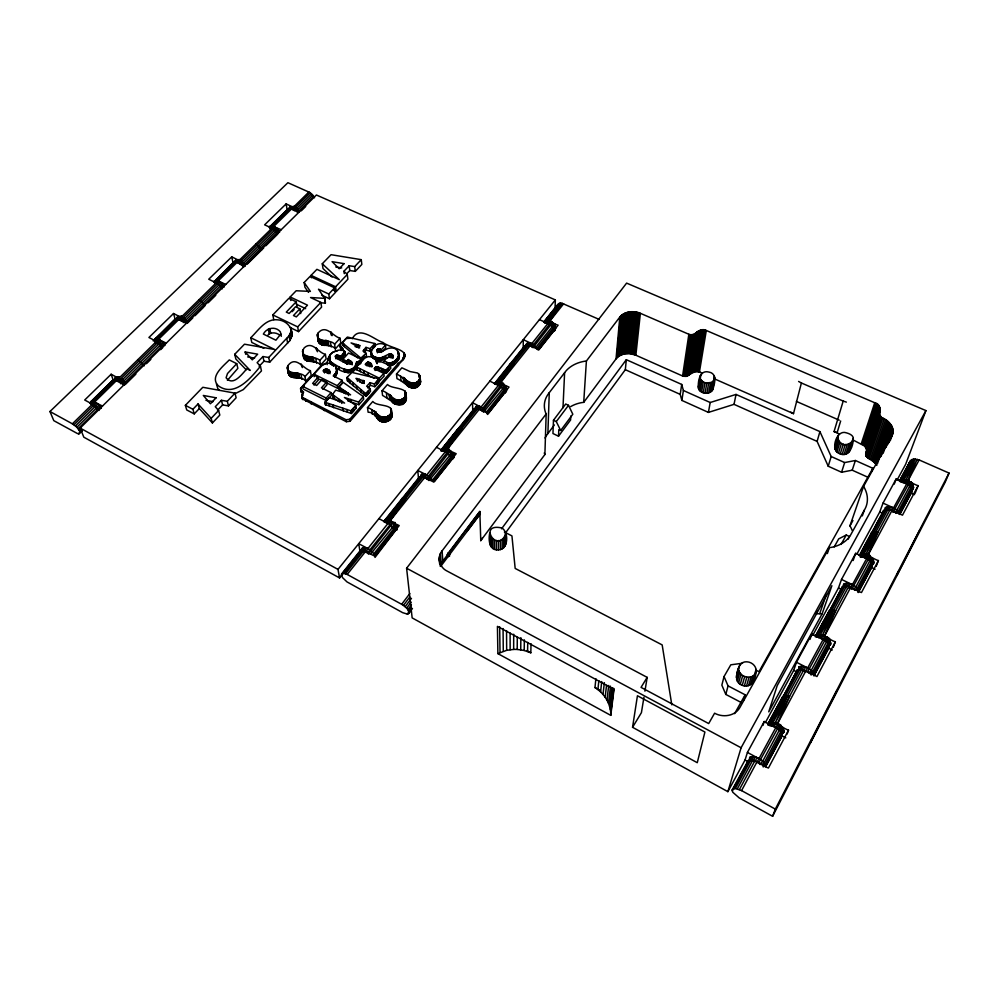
<?xml version="1.0" encoding="UTF-8"?>
<svg xmlns="http://www.w3.org/2000/svg" width="999" height="999" viewBox="0 0 999 999"><rect width="100%" height="100%" fill="white"/><g stroke="black" fill="none" stroke-linecap="round" stroke-linejoin="round"><path stroke-width="1.5" d="M497.877 653.608L610.776 715.371L614.035 689.273L497.427 626.373L497.877 653.608L506.668 650.337L513.661 649.412L513.698 634.24M531.018 643.706L530.819 652.784L524.2 650.474L517.207 649.437L517.282 637.3M451.748 452.634L451.973 459.403L434.403 481.568M523.214 347.714L523.289 339.66L533.429 344.43L537.699 349.737L553.683 329.583L553.196 322.852M520.729 649.8L520.854 637.662M395.279 526.086L394.305 530.669L396.99 529.607L397.115 525.686M554.308 323.913L553.596 331.318L554.582 330.781L554.67 323.713M899.487 481.006L910.126 461.288L913.473 459.016L919.142 459.94L949.05 473.076L945.241 482.092L772.614 816.295L739.223 797.914L732.742 792.219L732.217 789.784L748.251 760.439C755.619 758.241 761.987 765.958 768.443 768.019L788.523 730.144C782.18 728.196 775.736 720.554 768.531 723.051L767.881 725.049L773.276 722.202M374.987 557.43L395.03 531.231L395.142 523.888M524.2 650.474L524.35 639.86M552.971 331.468L553.071 324.35M420.591 381.755C415.884 396.303 404.058 381.156 396.978 378.696L396.503 374.026L401.873 367.819L410.002 371.553L417.582 373.002L420.005 375.936L420.591 381.755L420.067 379.845M394.98 530.819L395.117 523.726M396.99 529.607L397.065 525.387M527.572 651.473L527.747 642.382M341.396 575.124L342.769 573.151L347.19 574.437L401.66 604.295C404.732 606.318 409.016 609.053 408.853 613.186L407.317 614.085L402.684 612.674L346.978 581.893L342.657 577.734L341.396 575.124L347.227 567.844M406.131 396.965C404.782 413.873 388.998 398.589 382.555 395.454L382.018 390.809L387.487 384.478C391.77 389.535 411.176 386.75 404.358 397.639C395.529 405.681 389.985 392.257 382.018 390.809M712.974 388.898C714.847 383.341 717.27 373.476 708.965 372.078C700.062 369.63 697.989 380.369 698.301 386.988C698.401 395.529 715.434 395.204 712.587 386.089M910.139 485.064L910.214 482.08M503.996 393.219L504.195 385.714L503.921 390.097L504.77 392.807L487.599 414.46L484.378 408.966L472.49 402.647L472.814 411.863M505.869 386.501L505.706 392.47L503.459 393.082M780.556 725.499L782.205 735.551L765.646 766.695C764.747 760.351 756.081 755.444 750.037 757.142L749.924 760.439M887.587 509.827L887.674 506.755C892.494 506.505 898.288 509.365 899.337 514.398L912.262 490.097L909.515 481.493L912.062 491.371L899.862 514.31M361.963 551.336L362.55 547.727C367.844 546.678 373.301 551.673 375.05 556.443M382.667 351.273L385.764 347.764L385.477 345.067C373.713 337.974 363.174 359.528 380.781 357.717C384.478 357.467 389.76 351.348 392.932 355.507C393.094 356.631 391.72 357.967 390.559 357.63C387.425 355.394 385.639 359.815 383.716 361.313C389.373 361.039 388.449 368.144 393.731 364.385C396.478 362.512 400.174 359.228 399.113 355.507M441.121 563.386L479.832 511.6L480.769 540.634L544.892 454.52L546.166 413.936L545.491 412.362A31.681 24.6 3.2 0 1 549.263 392.694L564.61 372.702A31.306 23.988 3.8 0 1 584.378 361.288L586.401 361.014L619.817 317.058C624.675 311.164 633.678 310.477 640.384 313.311L688.86 334.278C695.466 336.988 699.213 326.71 706.305 330.482L874.737 402.759C883.241 404.732 877.347 413.424 881.493 417.445C888.473 420.03 896.016 427.897 891.92 435.701L863.561 486.376L849.949 525.911L850.911 527.609A33.042 26.061 17.7 0 1 852.085 530.344M545.079 438.037A30.507 24.251 3.5 0 1 547.889 433.578L549.263 392.694M475.786 409.64L475.886 406.568L478.121 405.969L481.231 406.843L498.513 385.227L503.134 383.216M555.057 308.054L555.344 299.925L316.408 195.005L80.17 428.084L83.804 437.175L339.573 577.946L343.306 573.289M779.57 724.05L779.345 730.069L762.687 761.238L759.715 764.447M846.178 587.612L846.34 583.229C851.423 583.279 858.591 586.7 858.266 592.519L872.264 566.208L869.742 555.332M558.528 436.201L558.816 429.595L560.689 430.494L572.814 414.223L568.506 405.319L565.696 404.008L553.471 420.254L552.959 433.541L558.528 436.201L570.591 419.98L570.804 416.009M336.139 358.304L341.221 359.053C356.78 343.044 318.956 350.911 331.68 362.575C337.812 366.096 348.976 374.625 355.144 366.258C356.006 361.688 358.166 362.662 361.026 359.028L348.564 353.022L342.794 359.415L343.181 362.1M356.718 366.034C356.631 363.686 361.163 365.622 361.376 361.713L360.901 358.104L343.756 343.931L342.582 342.769L342.994 342.045L347.402 337.05L374.887 343.519L375.212 346.216L370.342 351.348L366.283 350.05L365.946 347.365L370.017 348.651L374.887 343.519M827.572 640.134L827.684 637.137M451.373 458.404L451.61 452.759M448.101 556.605L448.239 553.546M453.196 457.392L453.321 454.595M360.277 553.334L360.402 550.399L362.537 550.087L374.912 556.218L399.2 525.586L386.913 519.692L384.79 520.092L384.203 521.828L388.549 520.192M259.128 366.321L263.961 361.213L269.705 362.175L289.897 340.547L291.945 336.101C292.819 327.447 286.276 320.417 277.622 319.83C265.534 318.444 258.242 330.619 250.749 337.724L251.798 342.432L263.736 348.326M291.945 336.101L291.146 329.395M362.013 549.425L362.063 548.426M801.36 669.305L801.498 666.208C806.68 666.67 813.848 670.017 813.923 675.898L829.12 647.327L827.459 638.561M644.929 691.171L647.177 677.372L447.14 571.091C439.697 567.707 436.613 557.305 442.082 550.874L546.166 413.936M562.986 407.767L564.61 372.702M780.743 730.906L781.018 725.124M395.055 522.477L395.03 531.231M421.241 477.335L421.391 474.45C426.198 472.864 431.106 477.422 433.179 481.468L451.698 458.129L447.003 452.672L436.476 447.29M752.434 761.051L752.672 756.568M394.518 531.456L394.855 525.462M396.466 530.319L396.715 525.861M325.349 364.036C329.033 361.738 328.234 352.36 335.402 351.386M374.812 386.725C376.398 385.314 381.306 380.332 377.622 378.521L351.923 372.415L347.078 377.46L365.646 393.618L370.192 388.686L366.658 386.238L370.117 382.654L374.488 384.066L374.812 386.725L370.454 385.314L367.869 387.999M378.846 381.693L378.221 381.268M362.35 550.799L362.55 547.727M570.666 406.605A30.17 23.664 4 0 1 581.768 402.597L583.716 402.347L586.401 361.014M404.071 354.757C407.093 358.479 398.913 362.55 398.414 365.409L350.037 421.266L346.316 421.715L302.322 398.813L301.81 395.267L303.646 392.132L300.824 389.91L300.674 388.211L322.078 365.484M781.792 726.498L782.142 733.666L783.89 732.304L783.391 728.221M320.567 365.097L326.136 359.003L325.374 354.32C318.044 352.722 312.5 340.472 304.258 347.814C297.178 358.316 315.709 355.607 319.792 360.427L320.567 365.097C316.695 359.016 302.51 364.61 303.546 354.982M244.031 266.496L244.28 263.686M288.274 372.04C288.723 381.331 301.735 374.613 305.819 381.281L311.213 375.362L310.389 370.691C302.972 368.494 295.854 355.519 288.112 365.359C284.265 376.161 300.999 370.504 304.97 376.623L305.819 381.281M401.66 500.024L420.329 476.498L423.101 476.785L433.728 482.03L456.193 453.708L444.143 448.326L441.97 448.863L441.271 450.711L446.778 448.701M335.314 348.926L340.771 342.944L340.072 338.236C332.63 336.226 325.999 323.876 318.082 333.004C314.248 343.281 330.869 338.698 334.59 344.23L335.314 348.926C331.368 342.769 317.57 348.639 318.194 338.998M367.507 407.604C375.437 409.403 381.481 423.526 390.259 414.348C396.054 403.047 376.935 407.18 372.814 401.461L367.507 407.604L368.119 412.225C376.386 411.95 376.885 423.326 384.965 421.865C389.335 421.84 394.218 416.72 391.009 412.612M447.739 555.544L447.989 552.834M583.716 402.347L616.021 358.916L619.817 317.058M616.021 358.916L616.77 358.017L620.604 316.146M616.77 358.017L617.644 357.18L621.49 315.309M617.644 357.18L618.618 356.418L622.502 314.535M618.618 356.418L619.692 355.731L623.613 313.848M619.692 355.731L620.854 355.144L624.812 313.236M620.854 355.144L622.077 354.633L626.086 312.737M451.398 452.622L450.999 456.718L432.455 480.057M622.077 354.633L623.388 354.233L627.434 312.325M623.388 354.233L624.737 353.921L628.846 312.013M624.737 353.921L626.136 353.721L630.282 311.8M505.332 533.166L625.324 369.692L626.323 359.69L681.705 384.44L683.391 390.497L681.867 400.412L708.416 412.4L734.028 404.345L817.107 441.396L828.221 466.221L841.57 472.252L852.209 470.192L868.156 477.36M626.136 353.721L627.547 353.621L631.755 311.7M610.776 715.371C611.113 704.095 604.42 693.418 594.979 687.549L595.891 678.671M627.547 353.621L628.983 353.634L633.241 311.713M828.371 613.224L842.169 586.987C848.8 583.603 855.481 590.884 861.475 592.532L878.421 560.576C872.514 558.99 865.796 551.848 859.315 555.407L871.603 532.654L874.262 531.568L886.288 509.328L890.047 509.69L902.484 515.172L918.131 485.664C912.412 484.19 905.606 477.372 899.462 481.268L910.813 460.227M702.26 373.489C694.78 367.045 689.485 377.972 682.579 375.986L635.864 355.219L630.419 353.746L634.727 311.825M504.732 392.957L505.444 386.051M631.83 353.958L636.188 312.038M418.756 478.721L420.329 476.498M597.902 689.597L598.838 680.731M633.216 354.283L637.637 312.362M634.577 354.695L639.035 312.787M828.396 638.511L828.87 645.891L830.656 644.355L830.069 640.159M635.864 355.219L640.384 313.311M476.535 408.916L476.848 406.081M600.599 691.895L601.723 681.568M243.881 266.671L244.206 263.773M449.225 556.018L449.538 553.221M841.77 590.584L842.169 586.987M452.847 453.421L452.197 459.228L453.146 458.791M603.021 694.442L604.345 682.654M842.881 586.413L843.68 584.203L846.34 583.229M605.157 697.19L606.518 685.426M421.965 477.01L422.315 474.026M606.98 700.124L608.703 685.464M837.836 436.351C839.085 454.995 866.957 437.062 844.654 432.43C836.488 431.58 831.63 447.177 836.912 452.06C846.453 459.303 852.759 449.7 853.208 439.897M608.466 703.209L610.514 686.163M395.554 530.681L396.103 526.098M394.068 528.696L394.443 525.624M609.602 706.418L611.863 687.874M610.377 709.715L613.036 688.124M610.764 713.049L613.836 688.436M362.899 551.635L363.449 547.377M489.747 533.004C488.249 539.547 489.098 550.861 498.476 549.912C508.541 549.475 508.966 532.405 501.96 528.009C477.097 522.34 497.777 555.094 505.794 533.628M862.112 550.961L883.615 510.452L886.288 509.328M124.475 384.965L124.85 382.192M314.161 376.71L313.698 374.038C318.019 369.53 322.889 360.914 330.557 363.698C336.326 364.011 339.011 370.929 334.365 374.65L334.79 377.31L337.2 372.54L336.288 369.343M871.253 557.454L871.84 565.147L873.675 563.473L873.488 560.839L871.328 557.954L867.781 555.581L878.046 531.98L890.047 509.69M882.766 512.749L883.615 510.452M394.767 522.514L393.906 528.571L373.851 553.808M455.544 432.879L475.012 408.379L477.772 408.516L488.186 413.361L509.015 387.088L498.701 382.417L495.954 382.33L494.393 383.653L500.212 382.093M453.808 453.883L453.708 458.029L453.696 453.583M297.665 212.075L298.077 209.365M682.579 375.986L688.86 334.278M681.867 400.412L680.207 394.38L681.705 384.44M683.828 376.386L690.159 334.69M269.98 228.821L270.404 226.061L271.353 225.786L281.256 229.695M329.77 356.393L330.194 359.078C328.321 360.914 331.768 367.083 330.357 361.413M685.139 376.548L691.533 334.852M736.313 677.434C737.337 671.316 738.523 661.251 746.89 661.813C751.772 661.975 756.68 666.208 756.081 671.353C755.931 678.658 751.073 689.098 742.232 685.339C733.191 682.142 737.112 671.465 739.797 665.072M738.973 666.783C736.126 676.798 753.983 681.905 756.081 671.353M99.051 410.452L95.417 406.268L91.059 403.571L90.847 401.635L113.162 379.82L119.73 378.858M686.438 376.436L692.881 334.74M632.554 727.297L637.437 695.754L704.907 732.042L697.265 762.699L632.554 727.297L641.42 712.649L643.93 697.314M687.637 376.074L694.118 334.365M688.648 375.474L695.154 333.766M689.385 374.687L695.928 332.979M689.934 374.026L696.49 332.292M690.596 373.426L697.177 331.693M910.126 461.288L899.999 480.956M243.631 266.533L244.081 263.699M475.137 408.466L475.886 406.568M691.358 372.902L697.964 331.156M692.22 372.465L698.85 330.719M693.156 372.115L699.824 330.369M694.143 371.878L700.848 330.12M888.985 509.815L889.472 506.743M908.778 481.555L908.291 484.577L892.881 512.375M350.274 338.274L346.029 338.511L340.459 344.543L340.347 346.416L342.832 348.763L341.171 350.512M695.179 371.74L701.922 329.982M696.241 371.703L703.021 329.945M911.513 490.634L913.573 487.574L912.287 483.304L913.573 487.574M697.314 371.778L704.133 330.02M698.376 371.953L705.244 330.194M847.701 586.213L848.176 583.304M699.412 372.227L706.305 330.482M698.488 388.411L700.262 375.499M699.3 384.365L699.787 381.481M700.262 378.584L700.986 374.25M699.125 389.772L700.823 379.67L700.174 378.296M802.584 670.978L803.346 666.395M335.926 367.47C341.271 372.402 353.996 376.024 356.693 366.371M700.174 391.009L701.885 380.906L700.823 379.67M701.573 392.033L703.296 381.93L701.885 380.906M753.795 761.263L754.545 756.867M124.176 385.177L124.663 382.317M703.234 392.769L704.969 382.679L703.296 381.93M154.733 341.683L155.257 338.661L156.144 338.486L166.309 343.094M705.057 393.181L706.805 383.092L712.062 382.23L714.797 378.796M552.872 322.827L552.185 326.76L536.151 346.903M706.905 393.244L708.666 383.154M708.678 392.957L710.464 382.854M710.264 392.32L712.062 382.23M711.563 391.396L713.373 381.293M713.885 378.871L714.397 375.974M708.416 412.4L710.189 402.51L736.026 394.43L819.917 431.605L831.168 456.518L828.221 466.221M712.487 390.234L714.834 377.385M120.817 378.708L113.162 379.82L90.722 402.447M90.834 403.958L91.359 401.148L92.22 401.024L102.497 406.056M119.206 378.658L114.997 380.057L114.773 378.958L115.447 377.634L119.143 377.085M550.574 320.529L543.668 322.277C547.589 317.719 553.97 324.463 558.129 325.162L538.736 349.6L528.546 345.13L525.786 345.105L505.469 370.666M506.381 387.687L506.318 391.645L506.206 387.475M243.394 266.77L243.956 263.823M523.963 347.615L525.786 345.105M552.922 328.496L553.821 323.988M698.301 386.988L698.576 385.614M734.028 404.345L736.026 394.43M528.221 345.542L528.783 342.794L531.843 343.556L547.927 323.439L551.81 321.99M448.176 556.006L448.751 553.209M504.033 390.297L504.882 386.113M477.522 408.828L478.121 405.969M450.936 459.29L452.147 453.459M869.068 555.307L868.231 559.365L851.635 589.323M422.939 476.973L423.576 473.976M363.773 551.66L364.685 547.415M557.43 305.919L559.315 303.334L562.062 303.284L599.2 319.43M554.582 330.781L555.481 328.796L555.232 325.686M154.683 341.171L154.695 339.198L175.562 318.806L184.016 317.769M503.946 384.203L502.922 388.673L483.416 412.225M185.814 322.752L186.426 320.092M341.221 359.053L340.821 356.368C320.517 352.31 363.324 373.139 348.464 359.54L346.591 361.126L342.794 359.415M270.692 228.609L271.353 225.786L289.086 208.441L296.753 208.079M243.169 266.646L243.843 263.761M215.01 283.154L215.722 280.207L234.678 261.663L241.708 261.101M155.482 341.208L156.144 338.486L176.473 318.606L186.588 323.089M91.508 403.871L92.22 401.024L114.048 379.67L124.288 384.565M179.72 318.444L177.048 319.305L177.11 317.32L181.593 316.246M825.748 636.588L824.787 640.446L807.741 671.553M742.519 663.236L730.806 664.81L724.038 676.548L721.852 685.139L725.811 694.417L741.42 702.609M713.673 378.509L793.493 413.661L801.398 382.992L798.601 381.456M725.811 694.417L728.059 685.888L724.038 676.548M876.847 465.372L874.05 462.125L865.996 456.206L866.57 449.612L864.859 446.191L853.134 440.022M123.464 385.289L124.238 382.392M736.575 679.37L738.948 670.616M737.349 681.243L739.735 672.502M451.048 451.223L449.925 455.269L428.996 480.581M738.611 682.929L741.008 674.188M740.271 684.327L742.694 675.599M742.232 685.339L744.68 676.623M342.982 345.454L357.717 357.879M744.367 685.913L746.827 677.197M849.637 451.236L849.962 448.301M778.608 724.849L777.534 728.658L758.378 763.398M213.936 281.918L233.754 261.9L241.633 261.176M746.54 686.013L749.025 677.297M817.107 441.396L819.917 431.605M743.531 700.461L745.154 694.804L728.059 685.888M748.601 685.614L751.111 676.897M750.449 684.765L752.971 676.048M751.935 683.503L756.081 669.417M752.984 681.917L753.521 680.107M839.51 433.991L834.053 431.568L843.193 401.074L801.398 382.992M232.954 264.548L233.754 261.9L241.446 261.176M727.859 791.658L741.096 747.776L925.923 410.589L626.61 283.117L406.593 568.231L412.15 617.894L727.859 791.658L745.054 760.002L747.414 752.434L764.235 721.503C770.029 725.586 779.42 727.035 782.279 734.402L765.709 765.571L763.174 766.92M234.94 262.637L235.739 260.002L239.46 259.54M840.659 420.991L837.15 432.604L834.053 431.568M834.64 447.752L838.486 435.002M834.952 449.275L837.974 439.36M280.856 333.953L275.924 340.197L263.361 334.066C266.683 327.622 275.687 326.061 280.332 331.818L281.318 336.313M396.503 374.026C403.421 376.648 416.246 391.82 420.192 376.71M835.726 450.736L838.76 440.834M836.912 452.06L839.972 442.157M838.461 453.159L841.52 443.256M848.863 587.986L850.174 583.766M890.609 509.802L891.433 507.105M840.234 453.958L843.318 444.056M755.306 761.75L756.63 757.542M804.02 671.365L805.394 666.945M842.157 454.408L845.254 444.505M269.705 362.175L268.719 357.492L288.998 335.839L291.059 331.381M388.873 362.874C400.412 363.786 402.397 345.904 389.548 348.176C385.901 348.176 379.67 354.845 377.035 350.374C377.472 348.401 380.107 348.763 381.331 349.75L381.643 352.435M844.08 454.47L847.202 444.58M845.903 454.158L849.05 444.268M393.981 523.301L392.757 527.122L370.479 554.183M847.502 453.484L850.649 443.581M841.57 472.252L844.654 462.562L855.394 460.502L872.839 468.294L871.89 471.053M848.775 452.497L853.121 438.386M332.954 396.428L333.666 397.952L339.66 402.023L339.248 399.375L332.492 394.493L335.701 390.109L350.599 394.842L338.898 386.938L343.032 382.255L363.324 396.566L363.673 399.213L358.903 404.707L347.615 400.799M762.986 725.374L764.235 721.503M296.978 212.05L297.852 209.353M478.683 409.028L479.607 406.218M529.37 345.691L530.257 342.994M852.209 470.192L855.394 460.502M861.3 443.656L874.737 402.759M265.871 245.766L277.734 234.066L274.737 230.032L269.48 227.66L269.767 226.673L288.137 208.716L295.617 208.167M423.626 478.696L425.087 474.313M862.312 444.155L875.786 403.271M827.359 553.558L829.307 547.664L831.493 547.34A34.79 27.285 17.1 0 0 851.435 533.491L864.36 510.089A34.378 26.548 16.7 0 0 864.572 488.111L863.561 486.376M863.261 444.755L876.772 403.883M364.835 551.947L366.196 547.827M864.11 445.442L877.659 404.57M864.859 446.191L878.446 405.332M865.484 446.99L879.108 406.143M865.983 447.839L879.632 407.005M866.358 448.726L880.019 407.892M866.57 449.612L880.256 408.803M865.634 454.008L880.344 409.702M866.358 452.21L880.269 410.589M865.634 455.094L879.32 414.373M765.459 722.414L793.73 670.366L796.465 662.262L811.9 633.878C817.457 637.662 826.885 638.798 829.245 646.128L814.035 674.725M865.996 456.206L879.707 415.484M866.707 457.23L880.444 416.533M371.665 352.959L371.453 355.794L373.039 358.092L372.714 355.419M867.694 458.129L881.493 417.445M271.578 228.684L272.527 225.886L290.272 208.516L298.938 212.238M868.918 458.828L882.766 418.156M817.257 610.864L816.258 613.811L822.165 613.723L831.88 585.714L777.197 685.651L768.743 711.862L822.165 613.723M870.316 459.515L884.227 418.856M215.896 283.254L216.895 280.357L235.851 261.788L244.668 265.784M810.002 639.397L811.9 633.878M871.652 460.302L885.614 419.642M155.931 342.694L157.318 338.673L177.635 318.781L183.004 318.007M287.2 211.438L288.137 208.716L292.482 208.416M289.061 209.653L289.997 206.943L293.993 206.518M819.717 613.636L826.323 594.467M872.901 461.163L886.925 420.529M91.92 405.457L93.369 401.273L115.197 379.907L121.029 378.846M874.05 462.125L888.123 421.503M875.099 463.149L889.222 422.54M876.036 464.235L890.196 423.638M877.347 463.923L891.046 424.8M881.081 456.418L891.757 425.999M883.141 453.296L892.319 427.235M886.101 447.29L892.731 428.484M862.312 515.884L864.36 510.089M887.886 444.205L892.994 429.732M888.998 442.557L893.094 430.981M890.983 437.999L893.031 432.217M890.259 440.646L892.819 433.429M812.736 635.376L838.473 587.986L841.508 579.432L855.718 553.309L868.231 559.365L872.065 563.573L858.054 589.885M787.15 734.003L788.523 730.144M853.121 560.539L855.718 553.309M242.769 265.647L243.644 263.261M857.005 553.883L879.744 512L883.029 503.109L896.153 478.971L908.291 484.577L911.95 488.686L899.013 512.986M833.316 647.277L835.364 641.795C829.257 640.059 822.652 632.617 815.821 635.726L829.145 611.051L831.805 610.127L844.829 586.026M894.242 484.115L896.153 478.971M772.614 816.295L775.324 809.103L949.05 473.076M925.923 410.589L905.643 464.323L897.077 480.082M876.185 566.333L878.421 560.576M811.925 738.736L810.264 742.994L836.862 690.496M915.072 493.356L918.131 485.664M184.877 322.689L185.951 320.067M898.688 570.879L896.715 575.661L919.842 529.945M913.261 486.163L911.225 483.316L907.791 481.056L917.194 459.265L905.831 480.394L915.259 458.953L903.883 480.032L913.473 459.016L902.109 480.094M302.797 399.475L302.16 397.24L346.016 419.742L349.737 419.305L398.214 363.411C416.258 349.737 391.583 349.375 382.854 342.432C374.375 339.947 359.203 324.837 352.297 338.748M830.781 643.169L829.457 640.322L824.4 636.351L835.664 610.726L848.663 586.55M783.965 731.168L782.492 728.346L777.21 724.213L789.61 696.278L803.758 669.992L816.957 676.523L835.364 641.795M122.69 384.116L123.776 381.68M378.534 379.033L374.488 384.066M736.6 675.561L737.412 673.863M93.469 404.545L94.743 401.885L116.571 380.494L120.991 379.27M157.455 341.783L158.679 339.235L178.996 319.318L184.353 318.057M216.908 283.629L218.244 280.856L237.2 262.275L241.596 261.438M272.577 229.021L273.863 226.336L291.596 208.953L295.604 208.379M365.996 552.472L367.869 548.588L387.999 523.414L391.596 521.441M425.387 477.759L426.723 474.987L445.354 451.698L449.213 449.8M479.945 409.515L481.231 406.843M530.606 346.129L531.843 343.556M756.867 762.487L778.009 723.588M805.481 672.002L824.962 636.138M850.286 588.548L868.593 555.044M892.194 510.377L908.166 481.218M834.814 446.278L835.464 444.942M823.713 655.644L825.149 652.934M906.605 499.9L908.041 497.202M858.428 591.283L872.427 564.972L870.129 556.705M765.758 766.158L782.205 735.551L780.444 725.386M814.01 675.449L829.12 647.327L827.297 638.461M858.291 592.17L872.264 566.208L870.004 556.68M899.874 513.998L912.062 491.371L909.402 481.468M732.217 789.784L735.414 788.498L741.558 790.596L756.992 761.862L760.876 764.572M777.21 724.213L805.856 670.891L809.59 673.451M824.4 636.351L850.711 587.362L854.307 589.785M867.781 555.581L892.032 510.414L895.504 512.712M907.791 481.056L919.142 459.94M900.599 480.507L911.962 459.453M771.166 722.389L799.862 669.243L803.758 669.992M818.468 634.865L831.805 610.127L820.291 634.977L846.665 586.101M861.975 554.37L874.262 531.568L863.773 554.383L888.086 509.315M737.299 788.835L752.759 760.177M801.71 669.43L773.014 722.614L785.689 695.466L782.429 697.077L767.944 723.913L773.313 721.515M739.397 789.547L754.844 760.851M783.041 696.191L768.531 723.051L771.39 721.902M799.862 669.243L797.202 670.029L782.354 698.239L788.711 686.488M815.933 635.289L829.145 611.051M732.205 790.883L744.692 767.819M746.153 765.109L748.251 760.439M769.33 722.377L781.63 699.587M790.122 683.878L797.202 670.029M815.821 636.488L827.634 614.597M829.095 611.888L841.383 589.198M870.753 534.927L873.588 529.707M874.999 527.097L880.643 516.658M769.642 722.527L798.326 669.455M733.878 788.548L749.337 759.964M816.945 635.114L843.306 586.326M884.764 509.715L860.451 554.707L863.398 553.733M735.414 788.498L750.886 759.877M552.385 322.814L532.979 347.702M848.039 539.235L849.525 536.538L846.265 535.014L838.685 538.886L834.227 546.903M841.058 544.43L846.265 535.014M480.769 540.634L482.192 538.074M849.949 525.911L852.934 520.529M325.449 404.595L351.261 413.461L356.231 408.091L355.856 405.444L344.43 397.477L358.541 402.06L358.903 404.707M734.602 713.648L745.154 694.804M872.839 468.294L758.978 671.69L756.231 670.279M829.307 547.664L739.847 707.567C734.964 716.233 722.801 717.806 714.597 713.199L708.691 723.563L641.046 687.374L647.177 677.372M339.248 399.375L344.605 403.084L329.233 397.652L324.962 402.272L350.874 410.826L355.856 405.444M503.621 383.866L482.392 411.163M227.397 380.319L237.862 368.344L236.738 363.673L229.27 359.927C223.651 365.859 209.153 376.698 218.331 385.814C234.827 397.802 251.211 377.585 260.439 366.246L257.13 362.662L262.949 356.543L268.719 357.492M450.499 450.674L427.922 479.495M393.643 521.965L368.356 554.108M340.759 346.553L340.497 348.139L342.357 349.887L342.07 347.877M93.831 406.481L96.229 402.809L94.743 401.885M157.805 343.644L160.127 340.11L158.679 339.235M217.969 284.253L219.668 281.681L216.895 280.357L214.186 281.019M273.614 229.62L275.262 227.123L273.863 226.336M870.928 533.666L871.603 532.654M367.195 553.221L391.895 522.452M426.685 478.533L447.003 452.672L449.875 450.187M481.206 410.239L500.124 386.151L503.246 383.579M531.843 346.815L549.5 324.313L551.898 322.44M296.228 211.026L297.602 209.003M801.498 666.208L798.838 667.007L798.576 670.479M555.481 328.796L553.833 324.675L549.6 321.366L562.062 303.284L548.026 320.841L560.589 303.122L546.54 320.642L549.275 320.254L545.279 320.866L559.315 303.334L546.54 320.642M357.43 368.569L357.242 370.055L374.038 378.184M506.518 390.559L504.695 386.426L500.299 382.992L513.786 363.561L528.546 345.13M453.858 456.968L451.835 452.859L447.277 449.288L461.888 428.346L477.772 408.516M397.078 528.608L394.817 524.512L390.085 520.804L405.956 498.176L423.101 476.785M421.391 474.45L421.054 477.522M241.271 265.447L242.894 263.162M475.012 408.379L468.631 416.571M183.204 322.602L185.502 319.493M501.535 528.846L626.323 359.69M511.026 363.499L497.202 382.155L527.06 344.93M560.689 430.494L556.281 421.578L568.506 405.319M547.889 433.578L554.37 424.962M408.603 611.026L411.313 607.429M407.317 614.085L410.914 609.315M408.966 612.237L411.663 608.641M408.291 613.823L410.989 610.239M408.853 613.186L412.45 608.403M406.618 608.166L411.151 602.185M479.57 511.688L448.514 552.747L449.625 554.195M407.804 609.64L411.426 604.845M479.732 514.36L466.745 531.568L465.646 530.107M440.696 566.383L479.907 514.423L479.807 511.338M403.434 605.406L409.79 597.027M405.132 606.73L411.476 598.339M120.941 383.903L123.614 380.394M401.66 604.295L409.84 593.531M348.114 379.195L347.452 380.869L365.984 396.266L370.529 391.346L370.192 388.686M486.713 411.75L503.921 390.097L500.124 386.151L489.835 381.143M537.112 348.326L553.121 328.172L553.109 322.839M374.662 555.207L394.68 529.982L389.697 524.45L378.933 518.631M487.362 413.161L504.545 391.508L504.37 385.651M538.823 349.862L553.846 330.894L553.321 324.188M339.847 388.336L339.373 389.722L345.954 393.993L345.554 391.346M347.19 574.437L365.721 551.261L369.068 553.621M390.085 520.804L424.737 477.472L427.984 479.707M447.277 449.288L479.395 409.14L482.529 411.276M500.299 382.992L530.132 345.691L531.718 346.591M549.6 321.366L563.636 303.808M402.285 498.239L384.278 520.804L388.599 519.517M458.179 428.633L441.97 448.863L444.892 448.201M494.393 383.653L510.052 364.023M558.316 303.896L544.293 321.416L550.262 320.304M342.769 573.151L361.301 550.049M442.907 448.426L459.128 428.159L444.143 448.326L476.273 408.254M543.668 322.277L557.679 304.782M349.175 565.422L351.124 562.999M354.046 559.365L355.981 556.942M357.929 554.52L359.877 552.097M384.203 521.828L388.087 516.982M390.022 514.56L391.97 512.137M402.609 498.838L413.062 485.826M414.96 483.454L416.858 481.093M442.22 449.525L445.079 445.954M446.978 443.581L448.888 441.208M457.455 430.507L461.176 425.861M463.037 423.539L465.834 420.055M495.954 382.33L513.836 360.239M517.519 355.644L523.051 348.763M495.142 383.579L497.964 380.057M544.355 322.24L550.899 314.086M552.759 311.75L554.632 309.415M353.571 560.489L356.381 557.005M394.543 509.415L396.466 507.017M455.444 433.504L457.38 431.093M511.488 363.648L514.41 360.002M516.371 357.567L518.319 355.132M520.267 352.709L523.201 349.051M549.425 316.358L551.286 314.036M553.146 311.725L555.007 309.415M344.006 573.214L362.537 550.087M421.59 476.448L386.913 519.692L403.196 497.839L385.689 519.717L388.574 519.018M345.517 573.651L364.048 550.499M341.421 574.138L360.402 550.399M401.76 498.988L419.405 476.91M474.05 408.853L441.408 449.65L446.853 448.101M509.44 364.86L524.812 345.642M339.573 577.946L337.987 569.393L555.344 299.925M365.946 347.365L362.962 350.974L366.133 353.296L366.471 355.981L361.388 360.876M366.283 350.05L364.348 352.385L363.998 349.7M340.821 356.368L344.655 351.536M326.573 382.13L321.441 387.837L331.081 392.619L326.211 398.089L326.648 400.736L303.034 388.936L302.535 386.288L313.174 374.613L317.969 377.222L312.625 383.454L316.646 385.452L321.79 379.757L326.573 382.13L327.01 384.79L322.914 389.348M313.986 385.077L318.419 379.895L317.969 377.222M376.136 361.875L381.705 361.938L390.484 365.696L385.951 370.242L377.984 366.958L375.337 367.395L375.661 370.067L378.296 369.642L385.976 372.914L390.771 368.369L390.122 362.849M358.541 402.06L363.324 396.566M381.331 349.75L385.477 345.067M94.843 407.267L97.74 403.996L99.163 405.344L101.361 408.179L97.253 410.052M158.779 344.405L161.588 341.233L162.937 342.557L164.985 345.379L161.039 347.165M219.031 285.077L221.066 282.779L222.365 284.066L224.251 286.863L221.416 288.137M274.638 230.407L276.611 228.184L275.262 227.123M327.622 399.637L331.518 395.267L331.081 392.619M316.92 378.072L337.687 388.336L342.482 382.942L342.083 380.282L333.216 375.924L334.365 374.65M337.687 388.336L337.275 385.676L342.083 380.282M360.901 358.104L366.133 353.296M346.541 363.698L348.851 362.225L348.464 359.54M304.97 376.623L310.389 370.691M319.792 360.427L325.374 354.32M334.59 344.23L340.072 338.236M894.979 512.212L896.915 510.114L909.902 485.826L909.24 481.493M853.82 589.148L855.831 586.975L869.892 560.664L869.467 555.294M809.153 672.652L811.238 670.391L826.523 641.808L826.448 637.137M383.828 373.389L384.128 376.061L379.645 380.856L379.333 378.184L383.828 373.389L374.113 368.693L375.337 367.395M199.325 408.566L194.243 413.873L192.907 409.278L198.027 403.958L199.325 408.566L212.412 422.952L219.83 415.084L218.594 410.489L215.285 406.718L221.403 400.287L227.297 401.286L234.99 393.156L236.139 397.777L228.484 405.906L222.615 404.895L217.545 410.252M290.272 327.622L298.526 331.606L321.603 307.118L320.854 302.372L310.552 297.527L324.65 298.351L318.494 289.211L328.758 294.006L329.483 298.763L321.803 295.167M319.767 302.772L325.387 303.109L324.975 298.002M329.483 298.763L335.302 292.582L334.615 287.824L310.052 276.411L304.158 282.517L304.957 287.275L308.504 292.345M333.579 290.272L336.288 291.533L347.902 279.221L347.265 274.45L343.943 271.241L349.163 265.746L354.682 266.596L361.251 259.653L331.056 254.695L322.277 263.773L323.002 268.556L332.068 277.035M346.665 273.826L349.787 270.529L355.282 271.378L361.838 264.435L361.251 259.653M212.412 422.952L211.151 418.356L218.594 410.489M298.526 331.606L297.665 326.885L320.854 302.372M328.758 294.006L334.615 287.824M336.288 291.533L335.602 286.775L347.265 274.45M273.751 319.655L272.814 314.922L288.861 298.314L296.191 301.798L286.288 312.1L289.136 313.461L295.542 306.78L299.862 308.828L293.469 315.534L296.328 316.895L307.492 305.17L290.172 296.965L296.179 290.759L310.377 291.396L304.158 282.517M366.283 363.211L365.209 364.398L370.03 366.72C373.476 364.847 369.955 361.613 367.382 362.475C363.474 367.22 368.956 363.761 371.403 366.233M292.108 311.688L294.081 309.628M236.738 363.673L227.51 373.514L226.086 377.784C233.254 386.925 242.233 373.626 246.928 368.781L250.2 370.417L234.715 354.308L244.493 344.193L274.725 349.525L250.749 337.724M194.243 413.873L186.726 409.94L185.364 405.332L202.809 387.287L234.99 393.156M311.438 277.772L311.051 275.374L316.908 269.33L339.323 279.683L322.277 263.773M314.523 197.752L310.314 192.707L287.899 182.705L49.95 411.513L53.796 420.654L77.435 433.541L78.584 433.828L81.893 430.557M78.584 433.828L82.143 431.093M313.823 196.353L298.351 211.588L294.817 207.942L286.126 203.896L264.623 224.837L271.978 228.184L239.173 260.364L236.663 259.765M79.433 433.741L79.77 431.418L78.109 428.733L98.089 409.053M135.852 374.126L125.312 384.503L124.376 383.104L161.95 346.091L157.979 342.22L148.913 337.487L173.539 313.511L182.542 318.132L187.275 323.339L192.795 317.894M186.426 321.94L221.441 287.437L217.645 283.654L208.741 279.233L231.731 256.855L240.572 261.176L245.055 266.308M244.28 264.91L276.985 232.667M79.108 430.144L81.331 427.959M146.466 363.661L150.824 359.353M160.652 349.65L162.825 347.502L161.95 346.091M195.005 315.721L203.846 307.005M208.192 302.722L215.759 295.254M247.252 264.136L263.724 247.902M301.273 210.801L305.694 206.456M153.109 340.796L156.518 341.346L118.844 378.296L116.321 377.485M213.724 282.205L216.221 282.829L181.106 317.27L178.596 316.571M308.941 191.945L293.444 207.18L290.946 206.656M49.95 411.513L72.378 423.813L92.42 404.17L84.703 400.012L111.151 374.25L120.305 379.208L157.979 342.22M182.542 318.132L217.645 283.654M240.572 261.176L273.376 228.971M294.817 207.942L310.314 192.707M72.378 423.813L75.4 425.949L95.417 406.268M120.305 379.208L121.791 380.357L159.428 343.356M183.978 319.243L219.056 284.752M241.958 262.25L274.737 230.032M296.154 208.978L311.651 193.744M78.109 428.733L76.848 427.31L96.841 407.617M124.376 383.104L123.177 381.693L160.789 344.68M185.302 320.542L220.342 286.051M243.219 263.524L275.974 231.293M297.365 210.227L312.849 194.992M73.876 424.75L93.918 405.094M154.495 340.06L159.828 334.84M164.098 330.657L175.562 318.806L182.73 317.944M216.159 279.732L221.728 274.288M227.285 268.843L232.854 263.399M269.455 227.597L287.163 210.277M269.767 226.673L270.404 226.061M323.963 370.055L322.989 370.904L328.434 373.576C333.566 369.83 321.129 366.621 324.4 372.727M775.836 722.739L769.417 725.574L773.363 726.46L776.523 723.751M267.969 335.002C271.228 331.581 276.823 332.655 280.17 335.402M275.562 231.356L277.847 229.445L278.871 230.819L279.608 232.218L276.885 233.441M219.992 286.039L222.365 284.066M159.678 345.292L162.937 342.557M95.779 408.166L99.163 405.344M904.432 482.505L906.792 480.544M896.003 513.349L898.188 511.525L911.15 487.225L909.452 481.481M854.894 590.309L857.167 588.423L871.203 562.1L869.667 555.319M810.276 673.826L812.649 671.865L827.909 643.269L826.822 636.663M761.925 764.61L764.173 762.749L780.806 731.568L780.169 725.549M824.125 635.789L820.741 638.436L822.814 639.31M119.543 382.567L123.064 379.857M184.965 318.981L181.88 321.303L178.996 319.318M380.282 349.25C383.154 352.522 375.324 352.959 377.672 349.338M242.257 262.525L239.997 264.173L237.2 262.275M866.533 555.207L862.312 557.092L864.297 557.517L868.094 554.845M294.33 210.777L297.29 208.691M762.761 765.821L765.197 764.223L781.805 733.041L780.481 725.536M811.038 675.012L813.598 673.338L828.833 644.742L826.997 636.7M770.966 724.7L773.563 723.001M819.23 636.8L821.715 635.189M887.674 506.755L885.014 507.879L884.49 511.588M862.437 556.718L867.207 553.621M903.983 481.705L906.53 480.057M910.201 493.169L911.35 492.42M904.482 482.879L909.015 480.044L902.022 482.142L909.015 480.044L902.534 482.529L906.443 483.578M160.452 346.228L164.098 343.968M96.603 409.115L100.4 406.768M276.323 232.392L278.871 230.819M220.804 287.088L223.439 285.464M870.429 567.882L871.578 567.207M771.29 725.823L776.086 723.089M322.502 365.222L324.026 364.485M827.322 648.863L828.471 648.264M816.37 637.187L820.216 635.177M861.225 556.231L865.321 554.12M901.198 482.255L905.119 480.257M818.705 637.924L823.825 635.314M387.1 521.84L389.635 520.616M442.907 451.336L446.94 449.4M498.301 384.203L500.874 382.979M546.378 323.401L550.561 321.441M122.952 379.158L118.044 381.406L116.571 380.494M374.85 356.83L375.162 359.515L380.469 360.502L389.922 356.843L393.131 358.054L392.669 355.095M771.578 724.662L774.275 723.463M780.456 736.9L781.593 736.4M815.184 636.663L819.43 634.827M819.267 637.112L822.115 635.876M860.002 555.831L864.048 554.133M862.574 556.805L866.645 555.094M180.444 320.179L184.39 318.531M903.858 482.155L906.443 481.106M900.224 481.73L904.557 479.957M771.078 724.5L773.95 723.338M823.663 635.089L818.218 637.237L822.327 635.564M769.193 725.187L775.748 722.589M815.821 635.726L818.518 634.715M238.611 263.087L242.158 261.763M235.202 393.594L243.281 389.622L261.476 370.904L260.439 366.246M390.759 520.679L384.827 522.29L386.338 522.677L391.408 520.841M818.094 637.025L823.626 635.014M495.516 384.278L500.774 382.405M859.315 555.407L863.611 553.871M860.713 557.055L866.47 554.982M860.489 557.055L866.82 554.845M544.842 322.914L550.486 320.954M900.823 480.806L903.546 479.895M903.546 481.893L906.28 480.969M860.264 556.967L866.757 554.82M296.965 208.429L292.982 209.728L291.596 208.953M329.096 370.304C332.767 374.138 322.864 372.54 324.937 369.518M236.376 262.188L240.684 260.814M447.727 449.388L440.959 450.811L443.718 451.036L449.1 449.363M290.434 209.228L294.568 207.942M386.513 522.077L389.41 521.216M336.476 358.104L336.201 355.394M355.007 346.566L358.441 347.59L360.214 345.666L351.061 342.907L359.64 347.939M443.568 450.861L447.677 449.7M498.426 384.29L501.361 383.504M497.04 384.016L501.386 383.241L495.417 384.39L502.809 383.104M546.153 323.276L548.926 322.565M384.79 520.092L387.55 519.393M385.464 521.953L389.635 520.891M385.04 521.94L389.385 520.879M114.773 378.958L119.043 377.934M441.483 450.911L449.051 449.163M336.476 351.049L337.612 350.786M176.898 318.182L180.956 317.257M234.84 261.501L240.647 260.252M494.992 382.829L497.752 382.255M497.34 384.165L501.51 383.291M544.867 322.727L551.748 321.79M289.023 208.491L294.555 207.367M545.604 322.914L548.601 322.352M112.637 380.319L118.307 379.308M114.922 378.134L119.143 377.385M177.11 317.32L181.593 316.608M176.486 319.118L181.006 318.394M544.954 322.714L551.735 321.715M115.447 377.634L118.494 377.197M233.129 262.5L240.247 261.488M235.115 260.602L239.36 260.002M528.783 342.794L526.523 343.506L525.874 346.79M289.348 207.567L293.943 207.005M287.487 209.353L292.108 208.766M177.685 316.77L181.955 316.258M235.739 260.002L238.798 259.715M386.113 372.927L386.076 370.204M289.997 206.943L294.318 206.643M292.12 206.743L294.767 206.568M390.484 354.033L390.771 356.718L390.359 354.046M513.661 649.412L517.207 649.437M368.306 362.337L368.494 365.022M628.983 353.634L630.419 353.746M335.751 266.945L341.72 267.932M245.167 351.96L257.692 354.183L252.285 359.852L245.167 351.96L245.704 354.308M247.64 356.893L254.57 358.129M205.994 400.337L213.074 401.648M89.91 403.321L91.059 403.571M704.969 382.679L706.805 383.092M357.068 378.559L355.931 378.434L361.963 383.029L364.023 381.106L357.068 378.559L357.43 381.231M391.258 354.133L391.77 356.893M843.193 401.074L846.365 402.11M546.353 322.902C549.962 323.951 553.546 326.948 553.846 330.894M496.903 384.627L498.513 385.227M377.023 363.137L376.71 360.452L375.449 358.891L371.391 356.88L368.219 356.631L364.335 358.229L356.443 366.945L379.333 378.184M346.154 361.014L346.678 363.748M864.297 557.517L866.32 558.291M443.718 451.036L445.354 451.698M796.39 401.398L839.247 420.167M386.338 522.677L387.999 523.414M539.435 319.655L547.927 323.439M831.168 456.518L844.654 462.562M683.391 390.497L710.189 402.51M910.726 492.907L914.572 494.63M625.324 369.692L680.207 394.38M773.363 726.46L775.486 727.422M883.029 503.109L893.418 507.829M879.744 512L882.317 513.174M311.051 275.374L335.602 286.775M553.471 420.254L556.281 421.578M871.128 567.345L875.074 569.218M296.353 304.233L305.644 308.654M218.244 280.856L225.749 284.453M841.508 579.432L852.209 584.565M272.814 314.922L297.665 326.885M838.473 587.986L841.121 589.26M313.698 374.038L337.275 385.676M302.535 386.288L326.211 398.089M828.221 647.989L832.292 650.024M426.723 474.987L417.782 470.467L418.593 479.433M796.465 662.262L807.479 667.844M793.73 670.366L796.453 671.765M504.383 532.03L511.938 535.889L515.172 568.431L662.175 644.917L671.803 704.844M185.364 405.332L192.907 409.278M447.04 554.495L449.725 555.906M782.055 735.888L785.776 737.861M406.593 568.231L741.096 747.776M367.869 548.588L358.728 543.681L360.115 552.347M747.414 752.434L758.778 758.541M745.054 760.002L748.8 762.025M594.979 687.549L600.449 690.509M526.76 650.586L530.819 652.784M80.17 428.084L337.987 569.393M741.558 790.596L775.324 809.103M790.796 412.15L793.493 413.661M300.786 388.049L300.974 391.508L303.072 393.381L302.697 391.396M255.732 244.106L258.516 245.979L261.563 250.025M198.838 299.862L201.698 301.81L204.945 305.919M137.874 359.615L144.281 365.809M374.026 358.853L374.575 359.203L374.25 356.518M302.897 399.55L302.522 397.577M348.851 362.225L351.523 364.048L351.149 361.376M355.157 407.305L356.231 408.091M219.668 281.681L221.066 282.779M160.127 340.11L161.588 341.233M96.229 402.809L97.74 403.996M75.4 425.949L76.848 427.31M121.791 380.357L123.177 381.693M371.153 363.624L371.765 366.67M276.611 228.184L277.847 229.445M246.129 369.717L235.839 358.991L234.715 354.308M198.027 403.958L211.151 418.356M219.543 390.447L217.745 388.449L216.433 383.828M404.383 355.057L404.083 352.934M221.441 287.437L222.24 288.848M504.945 540.172L505.844 543.106M371.428 363.986L371.803 366.77M544.243 452.972L544.892 454.52M111.151 374.25L113.486 380.856M292.033 334.116L290.584 327.472M173.539 313.511L175.449 320.229M873.076 559.502L873.838 562.237M911.85 483.216L913.361 488.836M221.403 400.287L222.615 404.895M227.297 401.286L228.484 405.906M872.389 558.066L873.675 563.473M345.042 354.22L344.081 350.911M231.731 256.855L233.254 263.661M262.949 356.543L263.961 361.213M829.445 638.486L830.656 644.355M268.306 329.183L269.28 333.903M269.718 328.496L270.679 333.216M404.595 353.808L404.832 356.231M287.7 366.146L288.162 368.481M288.723 371.153L289.635 375.811M287.55 366.546L288.236 370.055M288.411 370.841L289.335 375.499M287.437 366.958L289.061 375.162M287.362 367.37L288.836 374.812M287.325 368.194L288.361 373.676M291.159 372.577L292.058 377.247M290.684 372.402L291.596 377.06M290.234 372.202L291.146 376.86M289.81 371.978L290.721 376.635M289.423 371.728L290.334 376.386M289.061 371.453L289.972 376.111M292.67 372.939L293.569 377.597M292.145 372.852L293.057 377.51M291.646 372.727L292.545 377.385M294.455 373.064L295.342 377.722M293.531 373.027L294.43 377.684M286.75 338.424L287.662 343.132M911.113 481.693L912.661 489.885M296.903 372.939L298.002 377.634M296.678 372.914L297.565 377.572M296.416 372.902L297.44 377.572M296.278 372.914L297.165 377.572M288.998 335.839L289.897 340.547M296.141 372.927L296.903 377.597M295.879 372.964L296.566 377.672M295.479 373.039L296.378 377.697M295.292 373.052L296.179 377.709M909.54 482.792L910.052 485.551M302.123 391.071L302.497 393.057M302.61 393.569L302.984 395.542M298.738 373.564L299.613 378.221M301.598 390.709L301.973 392.694M298.152 373.314L299.026 377.972M301.311 390.459L301.673 392.445M290.384 333.504L291.271 338.224M300.674 388.211L301.423 392.182M301.873 394.967L302.247 396.94M297.54 373.089L298.414 377.747M300.487 388.574L301.198 391.895M301.81 395.267L302.535 399.225M297.327 373.027L298.214 377.684M301.011 374.662L301.873 379.32M305.544 399.288L305.906 401.261M301.174 363.961L301.835 366.558M303.871 384.603L304.233 386.588M290.172 296.965L290.821 300.524M301.973 365.234L302.397 367.57M302.697 350.287L303.122 352.635M303.346 354.17L304.458 359.178M302.572 350.761L303.958 358.504M302.51 351.149L303.758 358.154M310.826 402.035L311.188 404.021M296.191 301.798L297.04 306.543M305.831 356.044L306.668 360.726M305.394 355.844L306.231 360.527M304.982 355.619L305.831 360.302M304.595 355.369L305.444 360.052M304.245 355.095L305.082 359.777M302.872 349.825L303.296 352.172M303.908 354.807L304.757 359.49M307.729 356.581L308.566 361.263M307.242 356.493L308.067 361.176M306.755 356.368L307.592 361.051M306.281 356.218L307.118 360.901M309.79 356.655L310.614 361.338M309.265 356.68L310.09 361.363M308.753 356.68L309.578 361.363M299.862 308.828L300.699 313.574M308.241 356.643L309.066 361.326M783.129 727.984L783.89 732.304M311.813 356.743L312.625 361.426M311.563 356.693L312.387 361.376M311.313 356.655L312.125 361.338M311.051 356.643L311.875 361.326M310.427 356.631L311.238 361.313M313.286 357.28L314.098 361.963M286.126 203.896L287.312 210.764M312.687 357.03L313.499 361.7M312.063 356.805L312.874 361.488M315.771 358.454L316.571 363.137M323.988 408.678L324.325 410.651M316.383 348.002L316.77 350.349M325.424 402.522L325.874 405.169M316.121 347.714L316.508 350.062M325.262 402.46L325.711 405.107M325 401.96L325.487 404.995M872.002 558.616L872.989 564.472M316.908 348.876L317.445 351.723M316.608 348.314L316.995 350.661M317.869 333.316L318.256 335.676M318.669 338.561L319.443 343.256M317.694 333.629L318.281 337.163M318.344 338.199L319.118 342.907M317.545 333.953L318.132 337.487M318.057 337.824L318.831 342.532M329.058 403.721L329.495 406.368M317.42 334.278L318.581 342.145M317.257 334.965L318.369 341.745M325.699 369.343L326.124 372.015M320.716 339.972L321.478 344.68M325.499 369.368L325.936 372.04M325.312 369.405L325.749 372.078M320.254 339.747L321.016 344.443M325.125 369.455L325.562 372.127M319.817 339.485L320.592 344.193M324.588 369.667L325.025 372.34M319.405 339.198L320.179 343.906M324.413 369.755L324.862 372.427M319.018 338.886L319.792 343.594M324.263 369.842L324.55 372.615M327.772 369.518L328.209 372.19M322.877 340.634L323.639 345.342M327.522 369.443L327.959 372.115M333.204 405.07L333.629 407.717M322.54 340.584L323.314 345.279M327.26 369.393L327.697 372.065M322.227 340.509L322.989 345.217M326.998 369.343L327.422 372.015M326.723 369.318L327.16 371.99M321.703 340.359L322.465 345.067M326.448 369.305L326.885 371.978M326.161 369.305L326.598 371.978M321.191 340.184L321.965 344.88M325.886 369.318L326.323 371.99M327.859 358.216L327.997 360.614L327.672 358.604M324.912 340.609L325.662 345.304M324.575 340.659L325.324 345.354M329.345 370.592L330.032 373.763M333.516 395.504L333.941 398.151M332.992 395.08L333.666 397.952M324.225 340.684L324.987 345.392M328.796 370.03L329.383 372.827M332.767 394.855L333.191 397.502M323.888 340.696L324.638 345.404M328.446 369.805L329.058 372.59M332.53 393.768L332.979 397.252M323.539 340.696L324.3 345.404M328.259 369.705L328.683 372.377M326.873 362.637L327.197 364.635M328.022 369.605L328.459 372.277M323.201 340.671L323.963 345.379M326.898 340.671L327.647 345.367M329.545 356.905L329.832 359.99M330.12 361.151L330.544 363.823M326.486 340.559L327.447 345.304M329.308 357.717L329.732 360.389M329.732 360.577L330.332 363.549M326.273 340.522L327.01 345.217M329.245 358.117L329.995 362.962M326.049 340.497L326.798 345.192M325.911 340.484L326.536 345.179M325.649 340.484L326.261 345.204M325.387 340.522L326.136 345.217M749.45 757.966L749.912 760.976M332.43 363.099L333.641 366.258L333.216 363.586M328.134 341.146L328.871 345.854M331.68 362.575L332.105 365.259L330.994 362.013M843.68 584.203L844.155 587.237M335.951 372.315L336.363 374.987M330.494 342.257L331.231 346.965M335.489 373.139L335.901 375.811M334.977 373.913L335.389 376.573M331.556 332.804L332.118 335.627M331.231 332.342L331.593 334.69M342.882 408.216L343.294 410.851M336.538 367.969L337.2 372.54M339.435 387.437L339.847 390.097M330.856 331.905L331.406 335.439M336.089 366.995L336.688 370.005M336.601 370.679L337.013 373.351M339.223 387.287L339.635 389.947M341.408 400.836L341.808 403.484M338.973 386.338L339.373 389.722M336.338 371.466L336.75 374.138M324.65 298.351L325.387 303.109M338.961 366.596L339.36 369.268M337.075 355.282L337.487 357.967M336.8 355.307L337.212 357.979M336.538 355.332L336.95 358.017M346.016 419.742L346.316 421.715M341.171 388.561L341.571 391.221M335.951 355.482L336.251 358.229M335.739 355.619L335.989 358.479M335.527 355.906L335.901 358.741M339.111 355.582L339.51 358.266M338.836 355.494L339.248 358.179M347.003 409.553L347.402 412.187M338.561 355.432L338.961 358.104M338.162 355.357L338.574 358.042M343.219 389.872L343.619 392.532M337.762 355.307L338.162 357.992M337.35 355.282L337.749 357.967M349.737 419.305L350.037 421.266M339.623 355.794L340.022 358.466M339.373 355.681L339.772 358.354M828.97 638.211L830.007 645.292M342.932 354.033L343.319 356.718M351.011 410.801L351.398 413.449M341.633 347.502L341.92 349.513M344.643 369.193L345.03 371.865M350.874 410.826L351.261 413.461M341.208 347.153L341.496 349.163M348.089 392.944L348.476 395.592M350.686 410.751L351.074 413.399M340.322 344.767L341.134 348.888M340.197 345.005L340.846 348.701M343.743 368.831L344.143 371.503M340.085 345.317L340.497 348.139M344.43 351.111L344.98 354.657M347.252 369.88L347.64 372.552M344.205 350.974L344.83 354.945M346.89 369.83L347.277 372.49M352.535 409.228L352.922 411.875M342.62 342.669L343.057 345.642M346.541 369.755L346.928 372.427M350.886 399.413L351.261 402.06M344.805 360.389L345.192 363.074M347.14 377.335L347.814 381.193M342.657 348.439L343.019 350.549M347.015 377.585L347.452 380.869M351.723 410.089L352.11 412.737M345.579 369.505L345.966 372.165M347.652 360.452L348.027 363.137M347.377 360.739L347.764 363.411M348.751 369.892L349.126 372.565M348.376 369.917L348.751 372.59M350.012 380.731L350.387 383.404M347.003 361.051L347.265 363.786M346.74 361.126L347.128 363.811M348.002 369.93L348.376 372.602M353.471 408.191L353.858 410.826M346.441 361.114L346.978 363.811M343.756 343.931L344.143 346.628M347.627 369.905L348.014 372.577M352.997 383.279L353.371 385.939M350.537 369.58L350.924 372.252M349.95 369.717L350.337 372.39M349.35 369.83L349.737 372.502M351.648 361.875L352.197 364.797M352.635 368.656L353.009 371.328M351.548 361.763L351.923 364.448M352.285 368.868L352.659 371.541M351.91 369.068L352.285 371.74M350.699 361.014L351.074 363.686M350.212 360.676L350.599 363.349M351.523 369.243L351.898 371.915M351.111 369.393L351.498 372.065M354.158 367.395L354.533 370.08M356.456 386.226L356.83 388.886M353.596 367.932L353.958 370.604M352.972 368.431L353.346 371.104M356.193 364.373L356.943 369.855M356.069 364.697L356.281 367.707M355.569 365.659L355.931 368.331M355.144 366.258L355.519 368.931M354.682 366.845L355.045 369.518M357.854 362.262L358.216 364.947M357.692 362.287L357.904 364.96M357.267 362.225L357.767 364.947M357.005 362.113L357.505 364.86M359.265 379.22L359.628 381.893L363.599 383.141L363.074 380.419M360.876 389.935L361.226 392.595M356.855 362.063L357.217 364.735M356.606 362.013L356.855 364.76M343.943 271.241L344.268 273.639M356.431 362.225L356.755 365.047M356.356 363.361L356.643 366.708M356.718 367.295L357.242 370.055M798.838 667.007L799.237 669.942M359.465 360.789L359.815 363.461M363.599 392.12L363.948 394.767M360.065 368.968L360.427 371.64M356.668 344.48L357.018 347.177M358.529 361.8L358.778 364.585M358.304 362L358.529 364.785M358.004 362.212L358.354 364.885M361.188 358.279L361.551 360.964M365.784 393.631L366.133 396.291L366.071 393.519M363.873 380.806L364.223 383.479M365.522 393.556L365.984 396.266M360.764 358.004L361.114 360.689M363.574 380.631L364.073 383.379M363.411 380.544L363.761 383.204M358.092 344.905L358.441 347.59M362.937 356.855L363.274 359.54M366.895 392.694L367.245 395.342M362.113 357.654L362.462 360.327M363.761 370.766L364.111 373.439M366.221 393.406L366.558 396.066M361.326 358.304L361.675 360.976M349.163 265.746L349.787 270.529M363.848 355.869L364.185 358.554M368.356 390.984L368.693 393.631M367.607 391.883L367.957 394.543M370.117 382.654L370.454 385.314M367.382 362.475L367.719 365.159M367.157 362.575L367.495 365.247M354.682 266.596L355.282 271.378M366.945 362.687L367.282 365.359M368.082 372.839L368.419 375.512M366.708 362.849L367.045 365.534M366.483 363.024L366.82 365.709M371.715 409.69L372.302 414.298M782.504 727.06L783.266 733.154M375.612 411.863L376.186 416.471M369.293 362.562L369.63 365.234M375.437 411.713L376.011 416.321M368.881 362.425L369.218 365.11M368.743 362.4L369.081 365.072M374.912 411.351L375.487 415.959M368.606 362.375L368.793 365.035M374.363 411.026L374.937 415.634M368.007 362.35L368.344 365.022M367.857 362.362L368.194 365.035M367.62 362.412L367.957 365.085M780.631 728.721L781.018 731.792M377.784 415.234L378.346 419.83M371.066 363.549L371.491 366.308M377.472 414.897L378.034 419.493M376.948 414.16L377.759 419.143M370.592 363.199L370.916 365.884M376.735 413.786L377.297 418.381M376.323 412.874L377.123 417.982M370.067 362.899L370.392 365.572M376.049 412.375L376.623 416.983M369.692 362.712L370.017 365.397M375.774 412.025L376.498 416.795M379.757 416.583L380.319 421.191M372.29 354.995L372.615 357.679M371.915 354.545L372.24 357.23M379.308 416.371L379.87 420.966M371.578 354.083L371.903 356.768M370.979 351.735L371.715 356.456M378.896 416.121L379.458 420.716M370.966 352.085L371.366 355.457M378.496 415.846L379.058 420.454M370.017 348.651L370.342 351.348M378.122 415.547L378.683 420.154M375.711 367.132L376.024 369.805M381.718 417.182L382.267 421.79M375.524 367.257L375.836 369.93M381.206 417.082L381.755 421.678M375.174 367.532L375.487 370.204M375.012 367.682L375.187 370.504M376.685 381.543L376.998 384.203M373.189 355.806L373.514 358.491M380.706 416.945L381.256 421.541M380.219 416.783L380.781 421.378M377.672 366.883L377.984 369.568M376.536 360.065L377.135 363.748M377.36 366.833L377.672 369.505M383.329 417.332L383.878 421.928M376.123 357.342L376.748 362.55M376.148 359.528L376.473 362.2M376.923 366.795L377.247 369.468M378.471 378.833L378.708 381.98M375.474 357.105L375.786 359.79M376.71 366.795L377.035 369.468M378.171 378.696L378.559 382.242M382.792 417.307L383.329 421.915M376.498 366.82L376.823 369.493M376.298 366.87L376.611 369.543M382.255 417.27L382.792 421.865M376.099 366.933L376.411 369.605M377.659 380.382L377.972 383.042M375.911 367.02L376.223 369.692M385.502 417.082L386.026 421.678M377.46 349.538L377.597 352.435M378.446 357.829L378.758 360.514M377.21 349.862L377.422 352.759M384.965 417.182L385.502 421.79M377.884 357.767L378.196 360.452M377.335 357.667L377.647 360.352M378.571 367.157L378.883 369.842M384.428 417.27L384.965 421.865M378.284 367.058L378.596 369.73M376.798 357.542L377.11 360.227M377.984 366.958L378.296 369.642M383.878 417.307L384.415 421.915M379.52 348.988L379.82 351.673M380.582 357.754L380.881 360.439M379.32 348.951L379.62 351.636M380.369 357.792L380.469 360.502M387.075 416.583L387.6 421.178M379.096 348.926L379.395 351.611M381.268 368.369L381.581 371.041M378.871 348.913L379.17 351.611M386.563 416.77L387.088 421.378M378.633 348.938L378.721 351.66M379.595 357.854L379.895 360.539M378.209 349.038L378.521 351.723M386.039 416.945L386.563 421.541M378.009 349.113L378.321 351.81M379.021 357.854L379.333 360.539M377.834 349.225L378.146 351.91M382.405 357.155L382.717 359.84M386.401 392.957L386.925 397.59M388.961 415.559L389.473 420.154M388.511 415.846L389.036 420.454M382.729 369.056L383.029 371.728M388.062 416.121L388.574 420.716M379.907 349.101L380.407 351.86M380.981 357.654L381.281 360.339M387.575 416.358L388.099 420.966M379.72 349.038L380.02 351.723M380.781 357.717L381.094 360.389M750.037 757.142L750.349 760.027M385.814 370.254L385.976 372.914M390.522 413.998L391.021 418.606M384.053 356.493L384.353 359.178M385.452 370.192L385.751 372.864M385.227 370.13L385.527 372.802M390.259 414.348L390.771 418.943M389.972 414.672L390.484 419.28M389.66 414.985L390.172 419.592M389.323 415.284L389.835 419.88M384.078 369.655L384.378 372.327M390.397 395.104L390.896 399.737M385.726 355.744L386.014 358.429M387.387 369.218L387.674 371.89M390.209 394.967L390.721 399.6M387.05 369.543L387.35 372.215M391.396 409.715L392.033 415.197M389.66 394.605L390.172 399.25M391.133 408.991L391.995 416.196M386.688 369.855L386.863 372.627M391.121 410.177L391.758 417.182M386.438 370.03L386.738 372.702M389.073 394.28L389.585 398.913M390.734 408.316L391.246 412.924M386.301 370.105L386.601 372.777M391.046 413.062L391.558 417.669M390.809 413.536L391.321 418.144M392.719 398.389L393.219 403.022M388.474 362.837L388.761 365.509M392.395 398.102L392.894 402.722M392.095 397.789L392.595 402.422M388.074 362.774L388.361 365.447M391.845 397.465L392.345 402.085M388.461 368.019L388.748 370.691M391.421 396.765L392.108 401.748M391.146 396.116L391.658 400.749M387.312 362.612L387.6 365.284M390.834 395.579L391.508 400.474M390.559 395.254L391.208 400.05M389.635 354.158L389.922 356.843M390.522 362.799L390.809 365.472M394.293 399.35L394.78 403.983M389.285 354.245L389.573 356.93M393.868 399.15L394.355 403.771M388.948 354.345L389.223 357.03M389.697 362.887L389.985 365.559M388.611 354.47L388.898 357.155M393.456 398.926L393.956 403.546M389.285 362.887L389.573 365.572M393.082 398.663L393.569 403.296M391.608 354.258L392.095 357.055M396.228 399.925L396.715 404.545M391.133 354.096L391.546 356.818M392.083 362.362L392.37 365.047M391.009 354.071L391.158 356.743M395.729 399.825L396.203 404.445M390.746 354.046L390.896 356.718M391.708 362.512L391.995 365.184M391.321 362.625L391.608 365.309M395.229 399.687L395.716 404.32M389.997 354.096L390.272 356.78M390.921 362.724L391.208 365.397M394.755 399.538L395.242 404.158M398.364 400.05L398.838 404.67M394.081 361.326L394.355 363.998M397.827 400.062L398.301 404.682M393.456 361.713L393.731 364.385M392.532 354.932L392.807 357.617M397.277 400.037L397.764 404.67M392.195 354.633L392.644 357.455M392.008 354.495L392.295 357.18M392.782 362.063L393.069 364.735M396.74 400L397.227 404.62M399.975 399.85L400.437 404.483M395.691 360.04L395.954 362.724M399.45 399.95L399.925 404.57M394.93 360.714L395.192 363.386M398.913 400.012L399.388 404.632M397.777 357.567L398.052 360.239M401.948 399.238L402.397 403.871M398.214 363.411L398.414 365.409M401.473 399.425L401.935 404.058M397.165 358.416L397.427 361.101M400.986 399.6L401.448 404.22M396.466 359.253L396.728 361.925M400.474 399.737L400.949 404.37M403.646 398.251L404.096 402.884M399.038 353.446L399.363 357.105M398.963 353.134L399.25 357.754M403.259 398.526L403.708 403.159M398.401 351.985L398.663 354.67M398.813 355.619L399.076 358.304M398.589 356.156L398.851 358.841M400.624 376.011L401.086 380.681M402.847 398.788L403.296 403.409M398.039 351.461L398.301 354.158M398.326 356.68L398.589 359.365M402.397 399.026L402.859 403.646M403.758 377.597L404.208 382.267M405.082 391.246L405.382 394.343M404.807 390.909L405.257 395.542M405.419 396.228L405.869 400.861M405.207 396.603L405.644 401.223M403.171 377.272L403.621 381.93M404.957 396.953L405.394 401.586M404.67 397.302L405.119 401.935M404.358 397.639L404.807 402.272M404.021 397.952L404.47 402.585M403.559 356.73L403.746 358.741M405.781 379.757L406.218 384.415M405.045 378.671L405.482 383.329M402.909 357.654L403.097 359.665M404.882 378.484L405.332 383.141M404.52 378.134L405.157 382.954M405.919 393.094L406.443 398.514M404.32 377.972L404.757 382.629M405.681 392.32L406.318 399.7M405.319 391.596L405.806 395.042M405.756 395.467L406.193 400.099M405.606 395.854L406.044 400.487M407.804 381.868L408.241 386.526M407.392 381.568L407.817 386.226M404.283 353.159L404.72 356.78M406.993 381.243L407.43 385.901M406.643 380.894L407.08 385.552M404.096 355.769L404.283 357.779M406.318 380.532L406.755 385.189M406.031 380.157L406.468 384.815M409.59 382.754L410.002 387.412M409.14 382.592L409.565 387.237M408.728 382.392L409.153 387.05M408.254 382.142L408.678 386.8M910.726 481.943L911.25 487.737M411.476 383.191L411.9 387.837M410.989 383.117L411.413 387.774M410.514 383.029L410.926 387.674M410.04 382.904L410.464 387.562M413.474 383.191L413.886 387.837M412.974 383.229L413.386 387.874M412.475 383.241L412.887 387.887M411.975 383.229L412.387 387.874M415.409 382.767L415.809 387.425M414.935 382.917L415.334 387.562M414.46 383.029L414.86 387.687M413.973 383.129L414.373 387.774M417.132 381.968L417.52 386.613M416.72 382.192L417.12 386.85M416.296 382.417L416.695 387.063M415.859 382.605L416.258 387.262M886.15 507.142L886.4 510.127M419.056 380.257L419.443 384.915M418.743 380.644L419.118 385.289M418.381 380.994L418.768 385.651M417.994 381.343L418.381 386.001M417.57 381.668L417.969 386.313M419.867 375.549L420.467 382.929M419.967 378.658L420.342 383.316M419.817 379.033L420.192 383.691M419.243 374.488L419.493 377.597M419.605 379.458L419.98 384.116M418.968 374.15L419.23 377.26M419.355 379.87L419.73 384.528M439.96 554.82L440.759 565.471M439.56 556.218L440.284 566.358M439.335 557.642L439.797 563.723M439.26 559.09L439.61 563.636M440.384 553.583L441.346 566.371M442.082 550.874L442.794 560.701M844.804 583.541L845.004 586.401M799.962 666.42L800.124 669.48M555.019 325.437L555.232 329.92M553.246 324.513L553.533 330.519M504.42 385.602L504.77 392.807M751.136 756.655L751.31 761.113M504.358 385.514L504.532 392.507M490.284 536.313L490.484 545.779M491.271 537.787L491.471 547.24M492.669 539.01L492.857 548.451M494.38 539.885L494.555 549.338M451.873 453.184L451.973 459.403M496.316 540.384L496.466 549.837M498.339 540.471L498.476 549.912M499.675 626.798L500.024 652.534M448.576 553.471L448.626 556.505M500.324 540.122L500.437 549.562M502.147 539.373L502.235 548.826M503.059 628.546L503.284 651.273M504.857 536.888L504.92 546.353M503.683 538.274L503.771 547.727M506.543 630.619L506.668 650.337M505.506 531.955L505.631 544.767M510.102 633.016L510.139 649.712M451.798 452.997L451.823 458.966M448.501 553.246L448.501 556.156M876.073 531.58L865.758 554.832L878.046 531.98L876.073 531.58M833.641 610.239L822.327 635.514L835.664 610.726L833.641 610.239M787.549 695.679L775.087 723.264L789.61 696.278L787.549 695.679M512.3 363.349L498.701 382.417L513.786 363.561L512.3 363.349M460.389 428.072L445.654 448.651L461.888 428.346L460.389 428.072M404.458 497.827L388.436 520.092L405.956 498.176L404.458 497.827M216.084 397.802L210.402 403.758L203.309 395.454L216.084 397.802M344.068 263.649L339.21 268.731L332.08 261.663L344.068 263.649"/></g></svg>
